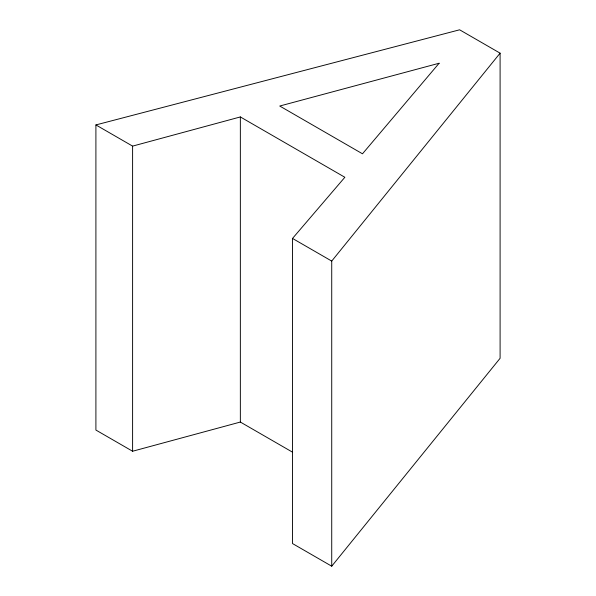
<?xml version="1.0" encoding="UTF-8"?>
<svg xmlns="http://www.w3.org/2000/svg" width="596" height="596" viewBox="0 0 596 596"><rect width="100%" height="100%" fill="white"/><g stroke="black" fill="none" stroke-linecap="round" stroke-linejoin="round"><path stroke-width="0.89" d="M95.904 124.929L132.603 146.117L240.352 116.935L344.861 177.273L292.517 238.437L292.517 543.559L331.726 566.2L331.726 261.078L500.096 53.163L459.62 29.8L95.904 124.929L95.904 430.051L132.603 451.239L240.352 422.05L292.606 452.222M331.726 566.2L500.096 358.285L500.096 53.163M292.517 238.437L331.726 261.078M240.352 116.935L240.352 422.05M132.603 146.117L132.603 451.239M439.118 63.243L362.487 153.798L279.74 106.028L439.118 63.243"/></g></svg>
